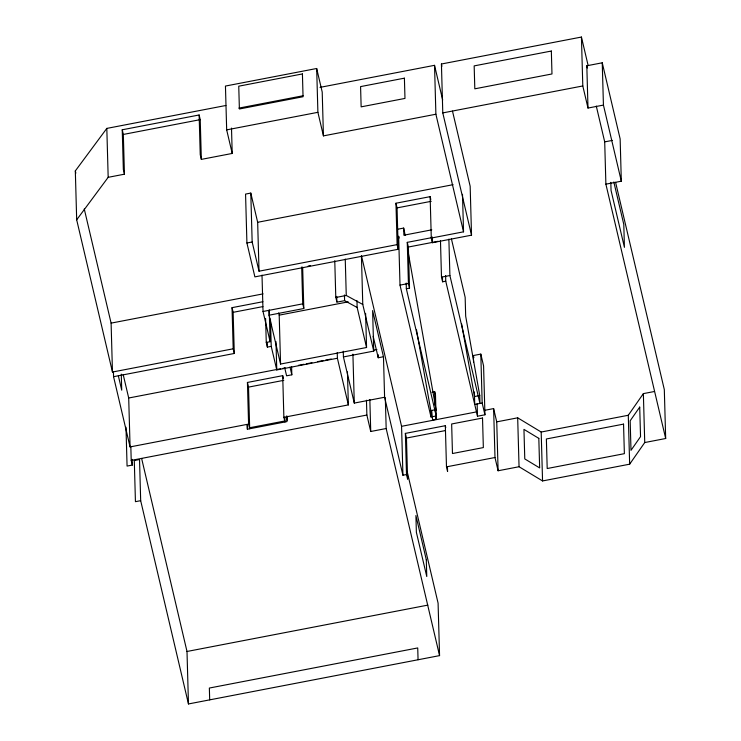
<?xml version="1.0" encoding="UTF-8"?>
<svg xmlns="http://www.w3.org/2000/svg" width="741" height="741" viewBox="0 0 741 741"><rect width="100%" height="100%" fill="white"/><g stroke="black" fill="none" stroke-linecap="round" stroke-linejoin="round"><path stroke-width="1.11" d="M484.531 410.347L493.617 408.597L494.988 457.512L498.1 470.767L519.052 466.737L542.56 480.946L629.655 464.181L628.285 415.266L643.364 393.628L654.396 391.507M629.655 464.181L644.735 442.544L643.364 393.628M262.916 301.717L232.044 307.654L233.193 348.798L112.465 372.038L76.684 219.818L75.323 170.912L106.815 128.406L225.875 105.491M76.684 219.818L108.177 177.321L106.815 128.406M320.001 87.373L434.532 65.328L435.893 114.234L323.437 135.881L322.215 92.069L316.676 68.496L225.449 86.058L226.672 129.879L232.211 153.443L201.339 159.389L200.246 154.721L199.134 114.985L122.237 129.786L123.349 169.522L124.442 174.191L108.177 177.321M397.111 244.623L259.026 271.197L257.664 222.291L250.791 193.077L245.558 194.086L246.92 242.992L254.885 276.875L398.213 249.282L397.111 244.623L395.963 203.229L430.132 196.652L431.29 238.046L432.392 242.705L471.526 235.175L442.785 112.91L441.423 64.004L581.435 37.05L588.058 65.208M238.871 108.112L303.069 95.756M124.442 174.191L123.33 134.445L200.227 119.644L199.134 114.985M226.672 129.879L317.898 112.317L316.676 68.496M602.248 62.8L603.433 105.083L587.993 108.056L586.816 65.773L602.248 62.8L620.143 138.91L621.319 181.193L605.888 184.166L665.677 438.505L644.735 442.544M442.785 112.91L582.797 85.956L581.435 37.05M605.888 184.166L604.702 141.874L612.427 140.392M257.664 222.291L453.084 184.676M398.213 249.282L397.056 207.888L431.234 201.311M246.92 242.992L252.162 241.983L250.791 193.077M398.028 229.164L403.678 228.071L405.197 235.416M431.79 229.83L403.882 235.203L403.678 228.071M399.084 238.083L398.649 236.212L400.01 285.118L431.003 416.961L436.236 415.951L406.346 288.777L409.514 288.166L408.421 283.507L407.272 242.363L431.521 237.694M431.29 238.046L463.542 231.831L462.495 194.299M308.173 266.056L310.377 265.639M409.514 288.166L408.365 247.031L438.135 241.297M112.465 372.038L111.104 323.122L263.092 293.871M283.368 378.466L282.71 375.659L247.429 382.458L248.587 424.102L130.073 446.916L113.568 376.697L234.286 353.466L233.137 312.322L262.907 306.589M270.456 319.056L271.225 346.353L267.362 347.094L266.269 342.435L270.122 341.684L263.027 311.489L302.717 303.847L301.689 267.029M373.742 351.095L372.612 310.59L383.468 356.745L384.598 397.25L354.281 403.085L343.426 356.93L373.742 351.095L362.775 304.449L346.26 295.464L335.793 297.484L334.765 260.665M400.01 285.118L408.421 283.507M445.6 275.504L445.758 281.191L442.59 281.802L441.488 277.134L449.898 275.522L448.879 239.121M365.609 313.378L366.563 347.501L280.57 364.053L269.085 315.203L303.81 308.515L302.652 267.121M366.563 347.501L357.153 307.487L344.602 300.661L336.886 302.152L336.729 296.4M280.57 364.053L279.2 315.147L348.224 301.865M373.631 350.187L376.9 349.557M130.073 446.916L128.702 398.01L280.691 368.749M282.96 368.314L285.229 367.879M298.382 365.35L304.032 364.257M306.302 363.822L311.952 362.738M317.602 361.645L323.252 360.561M325.521 360.126L331.171 359.033M271.225 346.353L276.764 369.926L337.396 358.246L337.238 352.559M373.195 336.368L378.225 357.755L383.468 356.745M291.602 366.656L291.824 374.807L286.591 375.807L284.766 368.036M248.587 424.102L249.689 428.77L248.522 387.117L283.803 380.328M473.555 362.368L473.369 355.532L480.807 354.096L483.577 365.878L484.947 414.793L477.5 416.22L445.758 281.191M284.84 417.35L284.97 421.972L283.868 417.313L348.363 404.901L347.446 371.908M432.049 392.304L434.735 391.785L435.486 394.981L435.921 410.458M249.458 427.789L284.739 420.99M125.989 427.224L127.072 466.08L132.306 465.07L131.213 460.402L366.869 415.043L366.452 400.214M451.436 238.954L465.153 297.317L465.681 316.166L479.751 395.537L474.509 396.537L461.652 323.974M431.003 416.961L430.827 410.588L436.06 409.578L408.013 251.347M480.807 354.096L482.169 403.002L474.731 404.438L474.379 391.989M366.869 415.043L370.732 431.494L386.172 428.52L385.311 397.722M436.041 414.877L436.162 419.304L432.577 419.99L431.651 410.431M445.767 427.576L445.332 425.705L405.364 433.402L406.513 474.536L402.928 475.231L401.566 426.316L476.574 411.885M406.513 474.536L407.606 479.205L406.457 438.061L445.313 430.586M498.1 470.767L496.739 421.861L517.681 417.822L541.189 432.031L628.285 415.266M140.679 500.666L135.436 501.676L134.288 460.541L139.53 459.531L140.679 500.666L188.464 703.95L439.561 655.618L438.088 603.146L407.17 471.609M447.444 466.941L447.573 471.508L446.48 466.849L494.988 457.512M188.464 703.95L187.001 651.478L427.863 605.11M603.433 105.083L621.319 181.193M615.595 182.351L664.316 389.599L665.677 438.505M586.816 65.773L587.344 68.005M596.283 106.065L604.702 141.874M613.817 181.98L623.792 224.421L624.431 247.346L611.047 190.391L610.825 182.369M582.797 85.956L587.993 108.056M441.423 64.004L441.942 66.245M452.492 111.113L470.165 186.269L471.526 235.175M434.532 65.328L442.692 100.044M435.893 114.234L463.542 231.831M493.617 408.597L496.739 421.861M473.369 355.532L473.87 357.671M482.169 403.002L484.947 414.793M449.898 275.522L479.964 403.428L479.751 395.537M430.132 196.652L430.79 199.449M407.272 242.363L408.365 247.031M395.963 203.229L397.056 207.888M436.162 419.304L435.236 409.736M405.364 433.402L406.457 438.061M401.566 426.316L361.413 255.534L362.775 304.449M317.898 112.317L323.437 135.881M384.598 397.25L402.928 475.231M386.172 428.52L439.561 655.618M335.784 297.234L336.877 301.893M337.396 358.246L348.363 404.901M302.708 303.597L303.801 308.265M278.681 312.924L279.2 315.147M290 367.027L291.824 374.807M252.162 241.983L259.026 271.197M232.044 307.654L233.137 312.322M247.429 382.458L248.522 387.117M233.193 348.798L234.286 353.466M122.237 129.786L123.33 134.445M75.323 170.912L75.841 173.153M84.261 208.962L111.104 323.122M123.201 374.603L128.702 398.01M141.624 458.438L187.001 651.478M118.347 375.826L121.728 390.192L121.274 374.14M416.498 329.764L430.827 410.588M541.189 432.031L542.56 480.946M517.681 417.822L519.052 466.737M477.148 403.715L477.5 416.22M442.46 277.236L442.59 281.802M440.469 240.566L441.488 277.134M445.332 425.705L446.48 466.849M432.225 236.963L432.392 242.705M436.06 409.578L436.236 415.951M434.735 391.785L435.106 405.253M418.063 659.759L417.729 647.94L209.36 688.046L209.684 699.865M406.188 283.09L406.346 288.777M378.142 354.596L378.225 357.755M369.842 399.556L370.732 431.494M356.967 300.661L357.153 307.487M352.911 354.17L354.281 403.085M345.25 259.072L346.26 295.464M344.445 294.974L344.602 300.661M343.268 351.243L343.426 356.93M287.036 416.822L287.137 420.267M286.804 415.84L286.971 421.592L247.281 429.224L247.151 424.63M282.71 375.659L283.868 417.313M275.976 341.62L276.764 369.926M269.233 309.84L270.122 341.684M268.955 310.655L269.085 315.203M267.232 342.527L267.362 347.094M265.593 318.435L266.269 342.435M262.008 275.096L263.027 311.489M247.346 424.463L247.475 429.058M231.498 128.082L232.211 153.443M200.227 119.644L201.339 159.389M132.148 459.355L132.306 465.07M130.833 446.712L131.213 460.402M113.438 372.149L113.568 376.697M639.715 407.096L630.165 420.786L630.999 450.333L640.539 436.644L639.715 407.096M302.421 73.933L238.75 86.188L239.389 108.983L303.05 96.728L302.421 73.933M404.401 78.166L360.58 86.604L361.145 106.852L404.975 98.423L404.401 78.166M551.341 51.036L474.166 65.893L474.814 88.818L551.98 73.961L551.341 51.036M482.521 418.035L451.649 423.982L452.473 453.529L483.345 447.583L482.521 418.035M623.542 424.121L546.376 438.978L547.201 468.525L624.376 453.668L623.542 424.121M538.818 438.366L523.952 429.372L524.776 458.92L539.652 467.914L538.818 438.366M426.297 559.724L415.914 515.523L416.377 532.344L426.77 576.535L426.297 559.724"/></g></svg>
